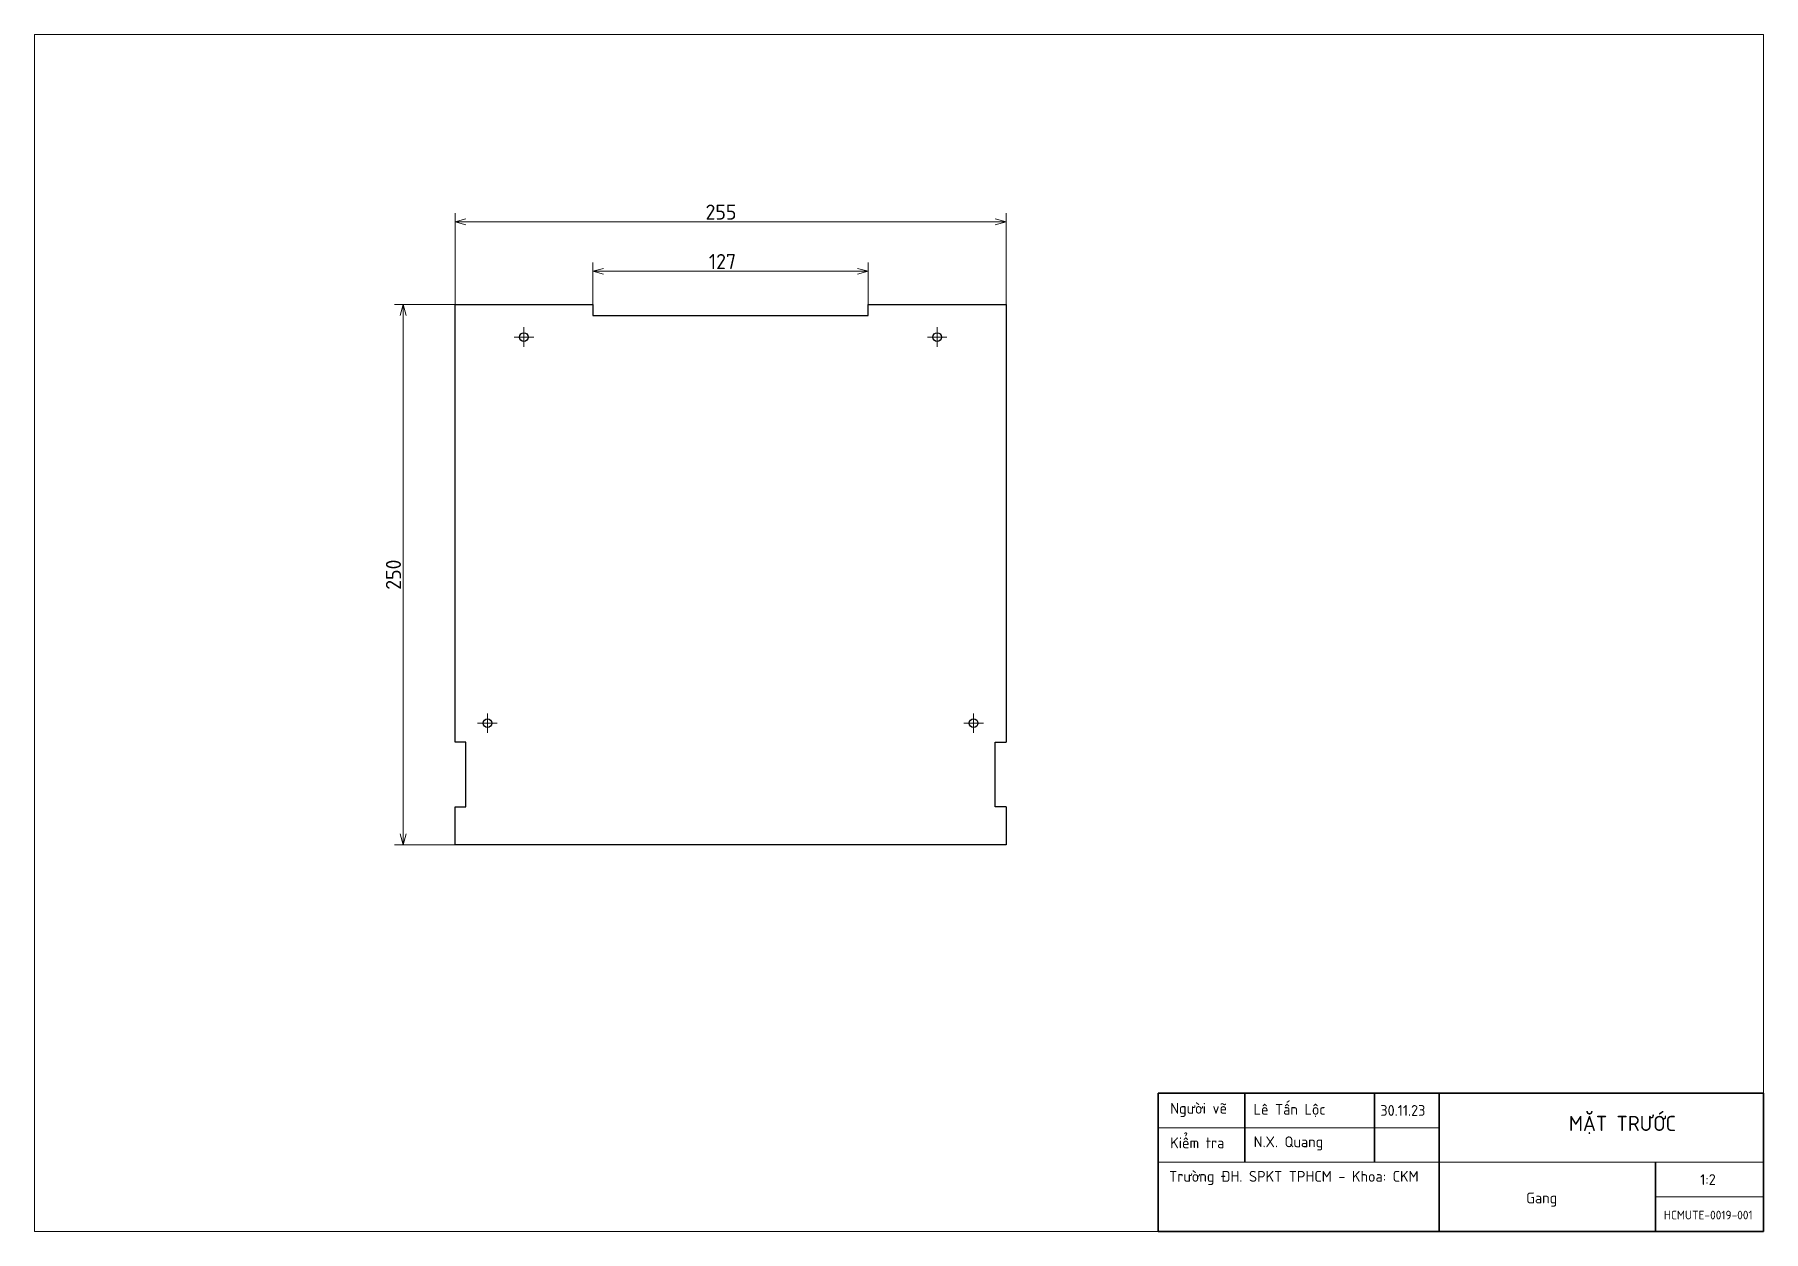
# Paper-space layout 'Sheet' of a CAD drawing. Header units: millimetres. Extents: x 10 to 410, y 10 to 287.
# The model-space entities are those that its viewports show. They can reach past a viewport. Long polylines and large blocks are cut down to what shows.
import ezdxf

# ---------------------------------------------------------------- set-up
doc = ezdxf.new("R2010")
doc.units = ezdxf.units.MM
doc.linetypes.add('Dash Dot', pattern=[7.03, 4.56, -1.14, 0.19, -1.14])
for name, color, linetype, lineweight in [('DuongTam', 7, 'Dash Dot', 13), ('NetDam', 7, 'Continuous', 35), ('Netmanh', 5, 'Continuous', 13)]:
    doc.layers.add(name, color=color, linetype=linetype, lineweight=lineweight)
doc.styles.add('Note Text (ISO)', font='tcvn+7284-2003r.ttf')
doc.dimstyles.new('Default (ISO)$0', dxfattribs={"dimtxt": 3.5, "dimasz": 2.5, "dimexe": 2, "dimexo": 0, "dimgap": 0.5, "dimtad": 1, "dimtxsty": 'Note Text (ISO)', "dimblk": 'OPEN30', "dimblk1": 'OPEN30', "dimblk2": 'OPEN90', "dimcen": 2.5, "dimclrd": 256, "dimclre": 256, "dimclrt": 256, "dimazin": 0, "dimtfac": 1, "dimtofl": 0, "dimtmove": 0, "dimatfit": 3, "dimldrblk": 'OPEN30', "dimfxl": 1, "dimtolj": 1, "dimtzin": 0, "dimlwd": -1, "dimlwe": -1, "dimarcsym": 0})

# ---------------------------------------------------------------- blocks, each defined once
blk = doc.blocks.new('_Open30')
at = {"color": 0, "linetype": 'ByBlock', "lineweight": -2}
for p, q in [((-1, 0.27), (0, 0)), ((0, 0), (-1, -0.27)), ((0, 0), (-1, 0))]:
    blk.add_line(p, q, dxfattribs=at)
blk = doc.blocks.new('*D13')
at = {"layer": 'Defpoints', "color": 0, "transparency": 16777216}
for p in [(234.77, 243.67), (107.28, 224.5), (234.77, 224.5)]:
    blk.add_point(p, dxfattribs=at)
at = {"layer": 'Netmanh', "linetype": 'Continuous', "transparency": 16777216}
for p, q in [((107.28, 224.5), (107.28, 245.67)), ((234.77, 224.5), (234.77, 245.67)), ((109.78, 243.67), (232.27, 243.67))]:
    blk.add_line(p, q, dxfattribs=at)
at = {"layer": 'Netmanh', "transparency": 16777216, "xscale": 2.5, "yscale": 2.5, "zscale": 2.5, "rotation": 180}
blk.add_blockref('_Open30', (107.28, 243.67), dxfattribs=at)
at = {"layer": 'Netmanh', "transparency": 16777216, "xscale": 2.5, "yscale": 2.5, "zscale": 2.5}
blk.add_blockref('_Open30', (234.77, 243.67), dxfattribs=at)
at = {"layer": 'Netmanh', "transparency": 16777216, "insert": (168.81, 245.92), "char_height": 3.5, "attachment_point": 5, "style": 'Note Text (ISO)'}
blk.add_mtext('\\A1;255', dxfattribs=at)
blk = doc.blocks.new('_Open90')
at = {"color": 0, "linetype": 'ByBlock', "lineweight": -2}
for p, q in [((0, 0), (-1, 0)), ((-0.5, 0.5), (0, 0)), ((0, 0), (-0.5, -0.5))]:
    blk.add_line(p, q, dxfattribs=at)
blk = doc.blocks.new('*D14')
at = {"layer": 'Defpoints', "color": 0, "transparency": 16777216}
for p in [(107.28, 224.5), (95.28, 99.5), (107.28, 99.5)]:
    blk.add_point(p, dxfattribs=at)
at = {"layer": 'Netmanh', "linetype": 'Continuous', "transparency": 16777216}
for p, q in [((107.28, 224.5), (93.28, 224.5)), ((95.28, 222), (95.28, 102)), ((107.28, 99.5), (93.28, 99.5))]:
    blk.add_line(p, q, dxfattribs=at)
at = {"layer": 'Netmanh', "transparency": 16777216, "xscale": 2.5, "yscale": 2.5, "zscale": 2.5}
for p, rotation in [((95.28, 224.5), 90), ((95.28, 99.5), 270)]:
    blk.add_blockref('_Open30', p, dxfattribs=dict(at, rotation=rotation))
at = {"layer": 'Netmanh', "transparency": 16777216, "insert": (93.03, 162), "char_height": 3.5, "attachment_point": 5, "rotation": 90, "style": 'Note Text (ISO)'}
blk.add_mtext('\\A1;250', dxfattribs=at)
blk = doc.blocks.new('*D15')
at = {"layer": 'Defpoints', "color": 0, "transparency": 16777216}
for p in [(202.9, 232.21), (139.15, 222), (202.9, 222)]:
    blk.add_point(p, dxfattribs=at)
at = {"layer": 'Netmanh', "linetype": 'Continuous', "transparency": 16777216}
for p, q in [((139.15, 222), (139.15, 234.21)), ((141.65, 232.21), (200.4, 232.21)), ((202.9, 222), (202.9, 234.21))]:
    blk.add_line(p, q, dxfattribs=at)
at = {"layer": 'Netmanh', "transparency": 16777216, "xscale": 2.5, "yscale": 2.5, "zscale": 2.5, "rotation": 180}
blk.add_blockref('_Open30', (139.15, 232.21), dxfattribs=at)
at = {"layer": 'Netmanh', "transparency": 16777216, "xscale": 2.5, "yscale": 2.5, "zscale": 2.5}
blk.add_blockref('_Open30', (202.9, 232.21), dxfattribs=at)
at = {"layer": 'Netmanh', "transparency": 16777216, "insert": (169.16, 234.46), "char_height": 3.5, "attachment_point": 5, "style": 'Note Text (ISO)'}
blk.add_mtext('\\A1;127', dxfattribs=at)
blk = doc.blocks.new('SW_CENTERMARKSYMBOL_0')
at = {"color": 0, "linetype": 'Continuous', "lineweight": 18}
for p, q in [((-0.025, 0), (-0.0447, 0)), ((0, 0), (-0.025, 0)), ((0, 0.025), (0, 0.0447)), ((0, 0), (0, 0.025)), ((0, 0), (0, -0.025)), ((0, 0), (0.025, 0)), ((0.025, 0), (0.0447, 0)), ((0, -0.025), (0, -0.0447))]:
    blk.add_line(p, q, dxfattribs=at)
blk = doc.blocks.new('SW_CENTERMARKSYMBOL_1')
at = {"color": 0, "linetype": 'Continuous', "lineweight": 18}
for p, q in [((-0.025, 0), (-0.0447, 0)), ((0, 0), (-0.025, 0)), ((0, 0.025), (0, 0.0447)), ((0, 0), (0, 0.025)), ((0, 0), (0, -0.025)), ((0, 0), (0.025, 0)), ((0.025, 0), (0.0447, 0)), ((0, -0.025), (0, -0.0447))]:
    blk.add_line(p, q, dxfattribs=at)
blk = doc.blocks.new('SW_CENTERMARKSYMBOL_2')
at = {"color": 0, "linetype": 'Continuous', "lineweight": 18}
for p, q in [((-0.025, 0), (-0.0447, 0)), ((0, 0), (-0.025, 0)), ((0, 0.025), (0, 0.0447)), ((0, 0), (0, 0.025)), ((0, 0), (0, -0.025)), ((0, 0), (0.025, 0)), ((0.025, 0), (0.0447, 0)), ((0, -0.025), (0, -0.0447))]:
    blk.add_line(p, q, dxfattribs=at)
blk = doc.blocks.new('SW_CENTERMARKSYMBOL_3')
at = {"color": 0, "linetype": 'Continuous', "lineweight": 18}
for p, q in [((-0.025, 0), (-0.0447, 0)), ((0, 0), (-0.025, 0)), ((0, 0.025), (0, 0.0447)), ((0, 0), (0, 0.025)), ((0, 0), (0, -0.025)), ((0, 0), (0.025, 0)), ((0.025, 0), (0.0447, 0)), ((0, -0.025), (0, -0.0447))]:
    blk.add_line(p, q, dxfattribs=at)

msp = doc.modelspace()

# ---------------------------------------------------------------- linework, layer by layer
at = {"layer": 'NetDam', "color": 7, "linetype": 'Continuous', "lineweight": 25}
for p, q in [((246.56, 294.11), (246.56, 496.59)), ((246.56, 496.59), (310.3, 496.59)), ((310.3, 496.59), (310.3, 491.59)), ((437.8, 491.59), (437.8, 496.59)), ((437.8, 496.59), (501.54, 496.59)), ((501.54, 496.59), (501.54, 294.11)), ((310.3, 491.59), (437.8, 491.59)), ((251.56, 294.11), (246.56, 294.11)), ((251.56, 264.11), (251.56, 294.11)), ((496.54, 294.11), (501.54, 294.11)), ((496.54, 264.11), (496.54, 294.11)), ((246.56, 264.11), (251.56, 264.11)), ((246.56, 246.61), (246.56, 264.11)), ((501.54, 264.11), (496.54, 264.11)), ((501.54, 264.11), (501.54, 246.61)), ((501.54, 246.61), (246.56, 246.61))]:
    msp.add_line(p, q, dxfattribs=at)
for centre in [(278.43, 481.6), (469.67, 481.6), (261.56, 302.86), (486.54, 302.86)]:
    msp.add_circle(centre, 2, dxfattribs=at)

# ---------------------------------------------------------------- block references
at = {"layer": 'DuongTam', "color": 7, "linetype": 'Continuous', "lineweight": 0, "xscale": 101.5936, "yscale": 101.5936, "zscale": 101.5936}
for name, p in [('SW_CENTERMARKSYMBOL_1', (278.43, 481.6)), ('SW_CENTERMARKSYMBOL_0', (469.67, 481.6)), ('SW_CENTERMARKSYMBOL_2', (261.56, 302.86)), ('SW_CENTERMARKSYMBOL_3', (486.54, 302.86))]:
    msp.add_blockref(name, p, dxfattribs=at)

psp = doc.layouts.new('Sheet')

# ---------------------------------------------------------------- linework, layer by layer
at = {"layer": 'NetDam'}
for p, q in [((270, 42), (410, 42)), ((270, 10), (270, 42)), ((290, 42), (290, 26)), ((320, 42), (320, 26)), ((335, 42), (335, 10)), ((410, 42), (410, 10)), ((385, 26), (385, 10)), ((410, 10), (270, 10))]:
    psp.add_line(p, q, dxfattribs=at)
at = {"layer": 'Netmanh'}
for p, q in [((270, 34), (335, 34)), ((270, 26), (410, 26)), ((385, 18), (410, 18))]:
    psp.add_line(p, q, dxfattribs=at)

# ---------------------------------------------------------------- texts
at = {"layer": 'NetDam', "attachment_point": 1}
for s, insert, char_height in [('{\\fTCVN 7284|b0|i0|c0|p34;Lê Tấn Lộc}', (292.04, 39.51), 2.5), ('{\\fTCVN 7284|b0|i0|c0|p34;Người vẽ}', (272.75, 39.75), 2.5), ('{\\fTCVN 7284|b0|i0|c0|p34;30.11.23}', (321.37, 39.25), 2.5), ('{\\fTCVN 7284|b0|i0|c0|p34;MẶT TRƯỚC}', (364.98, 36.75), 3.5), ('{\\fTCVN 7284|b0|i0|c0|p34;Kiểm tra}', (272.75, 31.75), 2.5), ('{\\fTCVN 7284|b0|i0|c0|p34;N.X. Quang}', (292.06, 31.99), 2.5), ('{\\fTCVN 7284|b0|i0|c0|p34;Trường ĐH. SPKT TPHCM - Khoa: CKM}', (272.5, 24), 2.5), ('{\\fTCVN 7284|b0|i0|c0|p34;1:2}', (395.37, 23.25), 2.5), ('{\\fTCVN 7284|b0|i0|c0|p34;Gang}', (355.11, 19), 2.5), ('{\\fTCVN 7284|b0|i0|c0|p34;HCMUTE-0019-001}', (386.96, 14.79), 2)]:
    psp.add_mtext(s, dxfattribs=dict(at, insert=insert, char_height=char_height))

# ---------------------------------------------------------------- dimensions: what is measured, and where the dimension line sits
at = {"layer": 'Netmanh'}
dim = psp.add_linear_dim(base=(234.77, 243.67), p1=(107.28, 224.5), p2=(234.77, 224.5), angle=0, dimstyle='Default (ISO)$0', override={"dimdec": 0, "dimlfac": -2}, dxfattribs=at)
dim.commit()
dim.dimension.update_dxf_attribs({"geometry": '*D13', "text_midpoint": (168.81, 243.67), "dimtype": 160})
dim = psp.add_linear_dim(base=(202.8997, 232.2078), p1=(139.1537, 221.9955), p2=(202.8997, 221.9955), dimstyle='Default (ISO)$0', override={"dimdec": 0, "dimlfac": -2}, dxfattribs=at)
dim.commit()
dim.dimension.update_dxf_attribs({"geometry": '*D15', "text_midpoint": (169.1593, 232.2078), "dimtype": 160})
dim = psp.add_linear_dim(base=(95.28, 99.5), p1=(107.28, 224.5), p2=(107.28, 99.5), angle=90, dimstyle='Default (ISO)$0', override={"dimdec": 0, "dimlfac": -2}, dxfattribs=at)
dim.commit()
dim.dimension.update_dxf_attribs({"geometry": '*D14', "text_midpoint": (93.03, 162)})

# ---------------------------------------------------------------- viewports
at = {"layer": 'NetDam'}
psp.add_viewport(center=(210, 148.5), size=(400, 277), view_center_point=(452, 344.6), view_height=554, dxfattribs=at)

doc.saveas('drawing.dxf')
